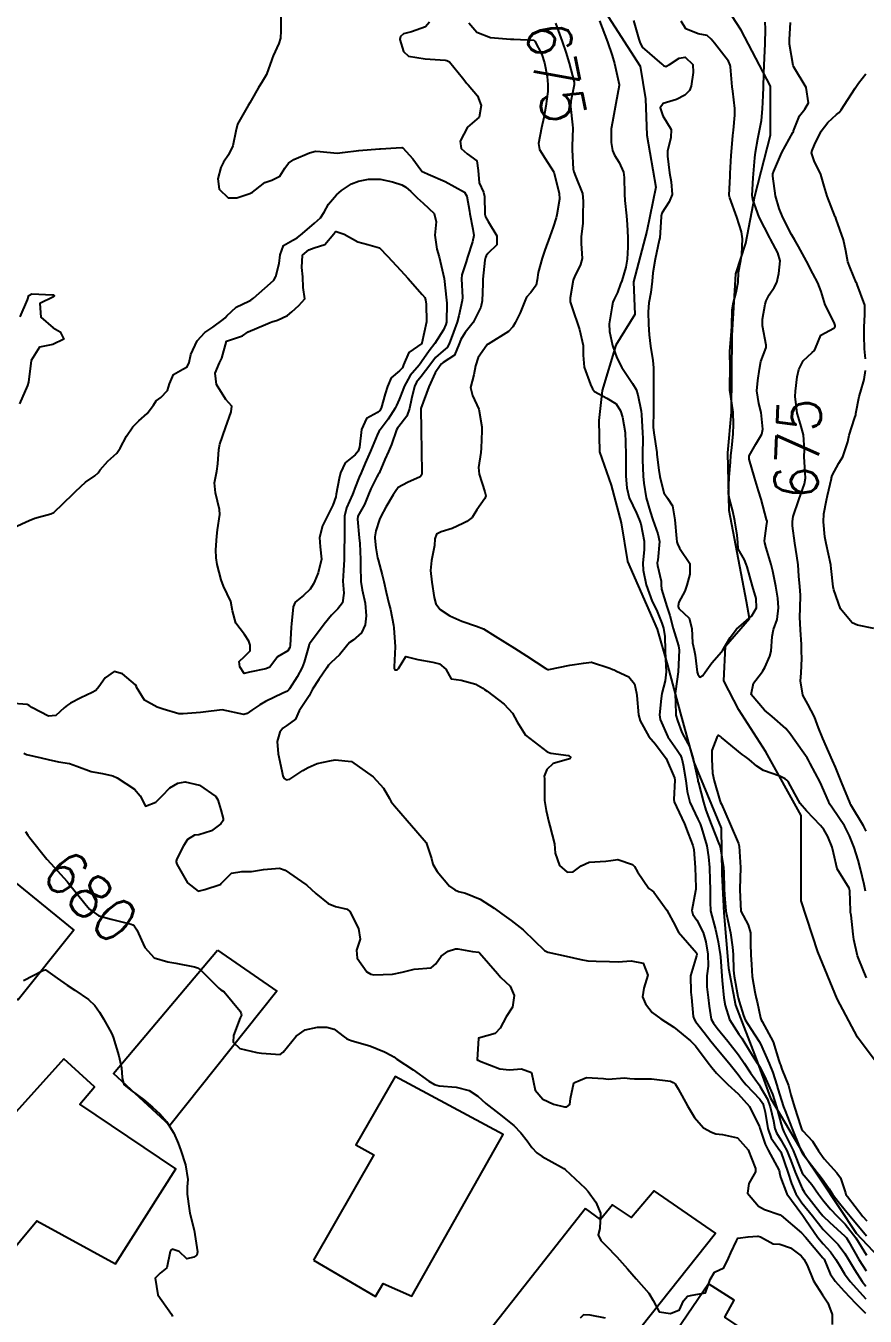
# Model space of a CAD drawing. Header units: metres. Extents: x 292545 to 299085, y 7450245 to 7463078.
# Drawn here: x 294243.4 to 294320.8, y 7462810.6 to 7462929.5 of the extents above; entities that cross this region are included whole.
import ezdxf
from ezdxf.enums import TextEntityAlignment as Align

# ---------------------------------------------------------------- set-up
doc = ezdxf.new("R2010")
doc.units = ezdxf.units.M
for name, color, linetype in [('Cotas', 45, 'Continuous'), ('Curvas de Nivel 1m', 11, 'Continuous'), ('Curvas de Nivel 5m', 15, 'Continuous'), ('Edificações', 30, 'Continuous'), ('Hidrografia', 140, 'Continuous')]:
    doc.layers.add(name, color=color, linetype=linetype)
doc.styles.add('Style-STANDARD', font='STANDARD.shx')

msp = doc.modelspace()

# ---------------------------------------------------------------- linework, layer by layer
at = {"layer": 'Curvas de Nivel 1m', "flags": 128}
for points, elevation in [([(294266.89, 7462930.42), (294266.87, 7462929.08), (294266.84, 7462928.42), (294266.71, 7462927.91), (294266.19, 7462926.78), (294266.08, 7462926.54), (294266.05, 7462926.43), (294265.55, 7462925.05), (294265.2, 7462924.44), (294264.79, 7462923.8), (294264.14, 7462922.66), (294264.03, 7462922.45), (294263.87, 7462922.19), (294262.9, 7462920.47), (294262.73, 7462919.84), (294262.47, 7462918.47), (294262.07, 7462917.66), (294261.59, 7462916.97), (294261.34, 7462916.49), (294261.09, 7462915.45), (294261.21, 7462914.49), (294262.03, 7462913.68), (294262.82, 7462913.68), (294264.04, 7462914.08), (294264.28, 7462914.21), (294264.56, 7462914.44), (294265.4, 7462915.09), (294266.05, 7462915.32), (294266.78, 7462915.69), (294267.26, 7462916.42), (294267.59, 7462916.89), (294268.07, 7462917.22), (294269.52, 7462917.83), (294270.08, 7462917.98), (294270.51, 7462917.95), (294272.08, 7462917.8), (294272.56, 7462917.87), (294274.08, 7462918.06), (294275.97, 7462918.2), (294276.08, 7462918.21), (294277.51, 7462918.3), (294278.05, 7462918.32), (294278.08, 7462918.32), (294278.12, 7462918.29), (294279.07, 7462917.28), (294279.8, 7462916.26), (294279.93, 7462916.13), (294280.06, 7462916.05), (294280.46, 7462915.86), (294282.05, 7462915.2), (294283.82, 7462914.22), (294284.03, 7462913.84), (294284.27, 7462912.47), (294284.3, 7462912.22), (294284.58, 7462910.79), (294284.68, 7462910.21), (294284.57, 7462909.63), (294284.1, 7462908.22), (294283.96, 7462907.8), (294283.57, 7462906.6), (294283.54, 7462906.22), (294283.65, 7462904.5), (294283.62, 7462904.22), (294283.31, 7462902.82), (294283.16, 7462902.23), (294282.81, 7462901.31), (294282.4, 7462900.23), (294282.22, 7462899.89), (294281.86, 7462899.59), (294281.15, 7462898.96), (294280.62, 7462898.26), (294279.83, 7462897.21), (294279.41, 7462896.69), (294279.21, 7462896.28), (294278.94, 7462895.15), (294278.75, 7462894.28), (294278.51, 7462893.56), (294277.78, 7462892.61), (294277.63, 7462892.44), (294277.55, 7462892.29), (294277.1, 7462890.96), (294276.82, 7462890.3), (294276.49, 7462889.56), (294275.94, 7462888.31), (294275.86, 7462888.18), (294275.73, 7462887.96), (294275.17, 7462886.86), (294274.97, 7462886.33), (294274.61, 7462885.42), (294274, 7462884.34), (294273.95, 7462884.07), (294274.12, 7462882.34), (294274.16, 7462881.83), (294274.22, 7462880.33), (294274.23, 7462879.73), (294274.27, 7462878.33), (294274.38, 7462877.55), (294274.66, 7462876.33), (294274.76, 7462875.14), (294274.65, 7462874.33), (294274.31, 7462873.58), (294273.55, 7462872.92), (294273.21, 7462872.68), (294272.93, 7462872.35), (294272.31, 7462871.57), (294271.52, 7462870.84), (294271.28, 7462870.6), (294271.12, 7462870.37), (294270.4, 7462869.28), (294269.82, 7462868.39), (294269.49, 7462867.78), (294268.93, 7462866.95), (294268.57, 7462866.4), (294268.25, 7462865.61), (294267.45, 7462865.04), (294267.08, 7462864.78), (294266.78, 7462864.42), (294266.56, 7462863.55), (294266.63, 7462862.42), (294266.97, 7462860.85), (294267.06, 7462860.41), (294267.17, 7462860.19), (294267.39, 7462860.04), (294267.72, 7462860.08), (294268.18, 7462860.4), (294268.92, 7462860.88), (294269.4, 7462861.16), (294270.24, 7462861.55), (294271.41, 7462861.79), (294271.91, 7462861.87), (294273.41, 7462861.73), (294275.39, 7462860.32), (294276.34, 7462859.27), (294276.92, 7462858.3), (294277.07, 7462858), (294277.37, 7462857.63), (294278.52, 7462856.28), (294279.34, 7462855.35), (294280.28, 7462854.26), (294280.77, 7462852.79), (294280.91, 7462852.25), (294281.29, 7462851.58), (294282.45, 7462850.23), (294282.93, 7462849.88), (294283.27, 7462849.74), (294283.91, 7462849.57), (294285.26, 7462849.03), (294286.56, 7462848.19), (294287.25, 7462847.69), (294288.12, 7462847.05), (294289.23, 7462846.2), (294289.29, 7462846.15), (294291.21, 7462844.28), (294291.5, 7462844.13), (294293.2, 7462843.76), (294294.56, 7462843.45), (294295.2, 7462843.34), (294295.95, 7462843.32), (294297.2, 7462843.28), (294298, 7462843.25), (294299.2, 7462843.34), (294300.29, 7462843.12), (294300.74, 7462842.02), (294300.36, 7462840.83), (294300.25, 7462840.02), (294300.5, 7462839.38), (294301.14, 7462838.59), (294301.93, 7462838), (294303.13, 7462837.23), (294304.65, 7462835.97), (294305.11, 7462835.49), (294306.28, 7462833.95), (294306.63, 7462833.5), (294307.07, 7462833), (294308.11, 7462831.93), (294309.05, 7462831.07), (294310.11, 7462829.91), (294311.02, 7462828.05), (294311.06, 7462827.9), (294311.54, 7462826.44), (294311.81, 7462825.89), (294312.84, 7462824), (294312.87, 7462823.87), (294312.88, 7462823.79), (294312.96, 7462823.4), (294313.55, 7462821.86), (294314.92, 7462819.97), (294315.03, 7462819.85), (294315.27, 7462819.49), (294316.39, 7462817.84), (294316.89, 7462817.25), (294317.58, 7462816.52), (294318.07, 7462815.81), (294318.36, 7462815.3), (294318.86, 7462814.48), (294319.38, 7462813.79), (294320.83, 7462812.19)], 678), ([(294280.59, 7462929.88), (294280.21, 7462929.44), (294278.93, 7462929), (294278.21, 7462928.8), (294277.93, 7462928.57), (294277.86, 7462928.29), (294278.19, 7462927.19), (294278.65, 7462926.75), (294280.19, 7462926.52), (294282.04, 7462926.38), (294282.18, 7462926.35), (294282.44, 7462926.24), (294283.64, 7462924.74), (294284.05, 7462924.22), (294284.15, 7462924.12), (294285.03, 7462923.1), (294285.37, 7462922.2), (294285.18, 7462921.14), (294284.1, 7462920.22), (294283.41, 7462918.91), (294283.51, 7462918.23), (294284.08, 7462917.75), (294284.97, 7462917.1), (294285.07, 7462916.2), (294285.18, 7462915.07), (294285.56, 7462914.2), (294285.66, 7462913.82), (294285.7, 7462912.19), (294285.75, 7462911.93), (294286.01, 7462911.5), (294286.81, 7462910.18), (294286.79, 7462909.37), (294285.97, 7462908.55), (294285.82, 7462908.34), (294285.76, 7462908.19), (294285.71, 7462907.94), (294285.52, 7462906.2), (294285.51, 7462905.77), (294285.46, 7462904.2), (294285.33, 7462903.62), (294284.62, 7462902.21), (294283.88, 7462901.28), (294283.47, 7462900.63), (294283.34, 7462900.23), (294282.9, 7462899.19), (294281.85, 7462898.5), (294281.7, 7462898.39), (294281.59, 7462898.24), (294281.13, 7462897.54), (294280.53, 7462896.26), (294279.8, 7462894.27), (294279.83, 7462892.27), (294279.85, 7462890.37), (294279.85, 7462890.27), (294279.89, 7462888.42), (294279.89, 7462888.27), (294279.87, 7462888.13), (294279.73, 7462887.96), (294278.57, 7462887.43), (294277.71, 7462886.97), (294277.42, 7462886.58), (294277.24, 7462886.3), (294276.56, 7462885.17), (294276.1, 7462884.31), (294275.97, 7462884.02), (294275.66, 7462883), (294275.55, 7462882.42), (294275.55, 7462882.32), (294275.64, 7462881.43), (294275.81, 7462880.49), (294275.86, 7462880.32), (294276.24, 7462878.93), (294276.37, 7462878.31), (294276.59, 7462877.32), (294276.85, 7462876.3), (294277, 7462875.72), (294277.27, 7462874.29), (294277.3, 7462874.04), (294277.42, 7462872.29), (294277.35, 7462870.45), (294277.33, 7462870.29), (294277.4, 7462870.18), (294277.51, 7462870.17), (294277.62, 7462870.18), (294277.74, 7462870.29), (294278.41, 7462871.4), (294279.53, 7462871.12), (294280.9, 7462870.88), (294281.52, 7462870.74), (294282.09, 7462870.24), (294282.6, 7462869.33), (294283.5, 7462869.22), (294284.86, 7462868.85), (294285.5, 7462868.48), (294285.67, 7462868.37), (294285.91, 7462868.2), (294287.48, 7462867), (294288.24, 7462866.17), (294288.67, 7462865.38), (294289.44, 7462864.15), (294291.43, 7462862.62), (294291.79, 7462862.49), (294293.42, 7462862.26), (294293.62, 7462862.1), (294293.54, 7462861.98), (294293.42, 7462861.95), (294291.99, 7462861.55), (294291.41, 7462860.98), (294291.17, 7462860.36), (294291.19, 7462860.13), (294291.21, 7462858.29), (294291.2, 7462858.13), (294291.36, 7462857.19), (294291.6, 7462856.13), (294291.7, 7462855.78), (294292.11, 7462854.12), (294292.17, 7462853.26), (294292.57, 7462852.12), (294293.29, 7462851.51), (294293.84, 7462851.56), (294294.57, 7462852.09), (294295.31, 7462852.44), (294296.84, 7462852.54), (294297.31, 7462852.59), (294297.96, 7462852.7), (294299.3, 7462852.23), (294299.49, 7462852.03), (294299.76, 7462851.56), (294300.83, 7462850.02), (294301.09, 7462849.83), (294301.27, 7462849.68), (294302.49, 7462848), (294303.24, 7462846.6), (294303.44, 7462846.19), (294303.57, 7462845.98), (294305.2, 7462844.08), (294305.24, 7462843.96), (294305.24, 7462843.92), (294305.2, 7462843.8), (294304.65, 7462841.97), (294304.68, 7462840.45), (294304.75, 7462839.97), (294304.91, 7462838.2), (294304.99, 7462837.97), (294305.13, 7462837.76), (294305.91, 7462836.74), (294306.54, 7462835.95), (294307.1, 7462835.26), (294308.21, 7462833.93), (294309.07, 7462832.87), (294309.47, 7462832.32), (294309.81, 7462831.91), (294311.05, 7462830.6), (294311.33, 7462830.18), (294311.43, 7462829.89), (294311.54, 7462829.39), (294311.79, 7462827.89), (294312.11, 7462826.99), (294312.91, 7462825.87), (294312.99, 7462825.73), (294313.64, 7462823.86), (294313.99, 7462822.82), (294314.37, 7462821.86), (294314.93, 7462821.04), (294315.9, 7462819.84), (294316.9, 7462818.58), (294317.64, 7462817.82), (294318.27, 7462817.19), (294318.88, 7462816.35), (294319.22, 7462815.8), (294319.78, 7462814.87), (294320.49, 7462813.78), (294320.84, 7462813.36)], 677), ([(294284.22, 7462929.83), (294284.97, 7462928.96), (294286.21, 7462928.46), (294288.05, 7462928.32), (294288.2, 7462928.32), (294288.36, 7462928.32), (294290.2, 7462928.22), (294290.32, 7462928.14), (294290.96, 7462926.91), (294291.21, 7462926.13), (294291.43, 7462924.87), (294291.51, 7462924.13), (294291.5, 7462923.48), (294291.33, 7462922.13), (294291.15, 7462921.1), (294290.93, 7462920.14), (294290.66, 7462918.71), (294290.75, 7462918.14), (294291.25, 7462917.31), (294292.03, 7462916.12), (294292.06, 7462916.06), (294292.56, 7462914.11), (294292.59, 7462913.56), (294292.34, 7462912.12), (294292.27, 7462911.85), (294292, 7462911), (294291.68, 7462910.12), (294291.23, 7462908.87), (294290.99, 7462908.13), (294290.62, 7462906.81), (294290.53, 7462906.14), (294290.43, 7462905.65), (294289.93, 7462904.96), (294289.55, 7462904.52), (294289.38, 7462904.16), (294288.96, 7462903.1), (294288.49, 7462902.16), (294288.27, 7462901.79), (294287.88, 7462901.36), (294286, 7462900.2), (294285.91, 7462900.16), (294285.87, 7462900.12), (294285.09, 7462898.97), (294284.83, 7462898.21), (294284.67, 7462897.38), (294284.38, 7462896.21), (294284.57, 7462895.46), (294285.15, 7462894.21), (294285.41, 7462892.57), (294285.41, 7462892.2), (294285.35, 7462890.61), (294285.32, 7462890.2), (294285.12, 7462888.83), (294285.17, 7462888.21), (294285.71, 7462886.57), (294285.79, 7462886.2), (294285.7, 7462885.97), (294284.97, 7462884.93), (294284.53, 7462884.21), (294284.05, 7462883.84), (294283.67, 7462883.66), (294282.69, 7462883.21), (294281.66, 7462882.88), (294281.23, 7462882.68), (294281.1, 7462882.25), (294281.04, 7462881.64), (294280.77, 7462880.25), (294280.7, 7462879.33), (294280.81, 7462878.25), (294281.02, 7462876.83), (294281.18, 7462876.25), (294281.58, 7462875.74), (294282.48, 7462875.14), (294283.57, 7462874.67), (294284.94, 7462874.21), (294285.56, 7462873.94), (294286.65, 7462873.28), (294287.55, 7462872.72), (294288.43, 7462872.16), (294289.53, 7462871.46), (294291.33, 7462870.31), (294291.51, 7462870.21), (294291.6, 7462870.21), (294293.52, 7462870.61), (294294.81, 7462870.8), (294295.52, 7462870.89), (294297.23, 7462870.34), (294297.51, 7462870.2), (294297.61, 7462870.16), (294297.85, 7462870.05), (294298.99, 7462869.52), (294299.5, 7462868.88), (294299.68, 7462868.03), (294299.7, 7462867.82), (294299.86, 7462866.03), (294300.01, 7462865.47), (294300.81, 7462864.02), (294301.44, 7462863.32), (294302.42, 7462862), (294303.18, 7462860.21), (294303.21, 7462859.99), (294303.14, 7462858.23), (294303.17, 7462857.99), (294303.37, 7462857.54), (294304.1, 7462855.98), (294304.46, 7462855.09), (294304.88, 7462853.97), (294304.97, 7462853.61), (294305.1, 7462851.96), (294305.14, 7462850.09), (294305.14, 7462849.96), (294305.11, 7462849.8), (294304.79, 7462847.97), (294304.88, 7462847.6), (294305.24, 7462847.1), (294305.84, 7462845.95), (294306.08, 7462845.09), (294306.27, 7462843.95), (294306.28, 7462842.86), (294306.16, 7462841.95), (294306.16, 7462840.96), (294306.28, 7462839.95), (294306.37, 7462839.17), (294306.58, 7462837.95), (294306.77, 7462837.59), (294307.12, 7462837.14), (294308.1, 7462835.93), (294309.09, 7462834.66), (294309.62, 7462833.91), (294310.2, 7462833.03), (294310.99, 7462831.9), (294311.06, 7462831.8), (294311.76, 7462830.6), (294312.01, 7462829.89), (294312.32, 7462828.59), (294312.45, 7462827.88), (294312.6, 7462827.47), (294313, 7462826.84), (294313.54, 7462825.86), (294313.91, 7462824.93), (294314.3, 7462823.86), (294314.95, 7462822.35), (294315.13, 7462822.04), (294315.28, 7462821.85), (294316.59, 7462820.17), (294316.86, 7462819.83), (294316.92, 7462819.76), (294317.47, 7462819.26), (294318.9, 7462817.97), (294319.04, 7462817.8), (294319.25, 7462817.43), (294320.17, 7462815.79), (294320.86, 7462814.76)], 676), ([(294296.27, 7462930.02), (294297.02, 7462928.06), (294297.43, 7462926.81), (294297.64, 7462926.06), (294298.07, 7462924.14), (294298.07, 7462924.05), (294297.79, 7462922.4), (294297.72, 7462922.05), (294297.46, 7462920.71), (294297.36, 7462920.06), (294297.35, 7462918.8), (294297.46, 7462918.06), (294297.65, 7462917.63), (294298.07, 7462916.95), (294298.47, 7462916.05), (294298.53, 7462915.57), (294298.57, 7462914.04), (294298.62, 7462913.45), (294298.75, 7462912.04), (294298.82, 7462911.22), (294298.89, 7462910.04), (294298.87, 7462909.15), (294298.81, 7462908.04), (294298.69, 7462907.31), (294298.32, 7462906.05), (294298.22, 7462905.76), (294297.93, 7462904.97), (294297.62, 7462904.36), (294297.5, 7462904.06), (294297.41, 7462903.56), (294297.16, 7462902.06), (294297.19, 7462901.36), (294297.46, 7462900.06), (294297.86, 7462898.93), (294298.34, 7462898.05), (294299.3, 7462896.56), (294299.64, 7462896.03), (294299.82, 7462895.54), (294300.1, 7462894.03), (294300.13, 7462893.7), (294300.24, 7462892.03), (294300.26, 7462891.53), (294300.23, 7462890.03), (294300.23, 7462889.54), (294300.3, 7462888.02), (294300.35, 7462887.39), (294300.58, 7462886.02), (294300.93, 7462884.78), (294301.19, 7462884.01), (294301.66, 7462882.71), (294301.8, 7462882.01), (294301.64, 7462880.29), (294301.6, 7462880.05), (294301.59, 7462880.01), (294301.63, 7462879.8), (294301.97, 7462878.35), (294301.96, 7462878), (294302, 7462877.61), (294302.49, 7462876), (294302.75, 7462875.17), (294303.07, 7462873.99), (294303.54, 7462872.37), (294303.61, 7462871.99), (294303.51, 7462869.99), (294303.27, 7462868.21), (294303.26, 7462867.99), (294303.3, 7462866.16), (294303.32, 7462865.99), (294303.46, 7462865.5), (294303.86, 7462864.4), (294304.08, 7462863.98), (294304.56, 7462863.1), (294304.91, 7462861.97), (294305.34, 7462860.02), (294305.35, 7462859.96), (294305.35, 7462859.92), (294305.39, 7462859.76), (294305.86, 7462857.96), (294306.08, 7462857.24), (294306.58, 7462855.95), (294307.32, 7462854.08), (294307.38, 7462853.94), (294307.4, 7462853.86), (294307.69, 7462851.94), (294307.72, 7462851.51), (294307.77, 7462849.94), (294307.79, 7462849.42), (294307.93, 7462847.93), (294308.1, 7462847.07), (294308.35, 7462845.93), (294308.54, 7462844.6), (294308.59, 7462843.93), (294308.64, 7462842.47), (294308.7, 7462841.92), (294309.04, 7462840.04), (294309.07, 7462839.92), (294309.15, 7462839.59), (294309.54, 7462838.31), (294309.71, 7462837.91), (294310.26, 7462837.04), (294311, 7462835.89), (294311.11, 7462835.68), (294311.92, 7462833.88), (294312.25, 7462833.05), (294312.61, 7462831.88), (294312.71, 7462831.53), (294313.05, 7462830.48), (294313.25, 7462829.87), (294313.39, 7462829.51), (294314.03, 7462827.86), (294314.73, 7462826.11), (294314.85, 7462825.85), (294314.99, 7462825.59), (294316.34, 7462823.83), (294316.61, 7462823.48), (294316.95, 7462823.02), (294317.46, 7462822.33), (294317.77, 7462821.82), (294318.27, 7462821.14), (294318.93, 7462820.36), (294319.4, 7462819.8), (294320.9, 7462817.99)], 674), ([(294299.4, 7462930.04), (294299.91, 7462928.33), (294300, 7462928.03), (294300.2, 7462927.58), (294302.03, 7462926), (294302.11, 7462925.94), (294302.17, 7462925.89), (294302.38, 7462925.79), (294302.73, 7462925.99), (294303.61, 7462926.56), (294304.18, 7462926.65), (294304.87, 7462925.97), (294304.9, 7462925.24), (294304.71, 7462923.97), (294304.56, 7462923.57), (294304.14, 7462923.15), (294303.37, 7462922.76), (294302.14, 7462922.38), (294301.85, 7462922), (294302.12, 7462921.24), (294302.89, 7462919.99), (294302.84, 7462919.24), (294302.55, 7462918), (294302.53, 7462917.54), (294302.71, 7462915.99), (294302.88, 7462915.16), (294302.96, 7462913.99), (294302.69, 7462913.32), (294302.02, 7462912.28), (294301.95, 7462912), (294301.95, 7462911.93), (294301.82, 7462910), (294301.78, 7462909.8), (294301.4, 7462908.02), (294301.19, 7462906.78), (294301.12, 7462906.02), (294300.99, 7462904.96), (294300.81, 7462904.02), (294300.75, 7462903.17), (294300.79, 7462902.02), (294300.85, 7462901.06), (294300.96, 7462900.02), (294301.19, 7462898.68), (294301.24, 7462898.02), (294301.24, 7462896.6), (294301.25, 7462896.02), (294301.24, 7462894.58), (294301.24, 7462894.02), (294301.23, 7462892.56), (294301.27, 7462892.01), (294301.55, 7462890.22), (294301.57, 7462890.01), (294301.73, 7462888.57), (294301.82, 7462888.01), (294302.2, 7462886.5), (294302.55, 7462886), (294303, 7462885.3), (294303.21, 7462883.99), (294303.36, 7462882.28), (294303.41, 7462881.98), (294303.45, 7462881.79), (294303.65, 7462881.38), (294304.59, 7462879.97), (294304.6, 7462879), (294304.32, 7462877.97), (294304.15, 7462877.43), (294303.59, 7462876.42), (294303.51, 7462876.06), (294303.52, 7462875.98), (294303.54, 7462875.93), (294303.58, 7462875.82), (294304.54, 7462874.94), (294304.78, 7462873.97), (294304.84, 7462872.67), (294305, 7462871.97), (294305.09, 7462871.53), (294305.29, 7462869.96), (294305.33, 7462869.78), (294305.51, 7462869.49), (294305.81, 7462869.66), (294306.02, 7462869.95), (294306.64, 7462870.83), (294307.53, 7462871.82), (294307.62, 7462871.94), (294308.33, 7462873.15), (294308.9, 7462873.92), (294309.57, 7462874.5), (294310.32, 7462875.16), (294310.76, 7462875.9), (294310.73, 7462876.76), (294310.39, 7462877.9), (294309.88, 7462879.66), (294309.81, 7462879.91), (294309.64, 7462880.32), (294309.07, 7462881.34), (294309.02, 7462881.92), (294308.98, 7462882.6), (294308.75, 7462883.92), (294308.58, 7462884.81), (294308.26, 7462885.93), (294308.18, 7462886.4), (294308.22, 7462887.93), (294308.35, 7462889.33), (294308.39, 7462889.93), (294308.46, 7462890.63), (294308.61, 7462891.93), (294308.64, 7462892.79), (294308.59, 7462893.93), (294308.38, 7462895.37), (294308.3, 7462895.93), (294308.3, 7462896.4), (294308.31, 7462897.93), (294308.28, 7462899.51), (294308.31, 7462899.93), (294308.45, 7462901.36), (294308.47, 7462901.92), (294308.51, 7462903.32), (294308.6, 7462903.92), (294308.88, 7462904.97), (294309.06, 7462905.92), (294309.08, 7462906.79), (294309.29, 7462907.92), (294309.41, 7462908.48), (294309.46, 7462909.92), (294309.36, 7462910.55), (294308.92, 7462911.92), (294308.28, 7462913.68), (294308.23, 7462913.93), (294308.31, 7462915.68), (294308.32, 7462915.93), (294308.41, 7462917.6), (294308.43, 7462917.93), (294308.58, 7462919.44), (294308.62, 7462919.92), (294308.74, 7462921.3), (294308.75, 7462921.92), (294308.56, 7462923.51), (294308.51, 7462923.93), (294308.34, 7462925.76), (294308.31, 7462925.93), (294308.18, 7462926.29), (294306.86, 7462927.95), (294306.58, 7462928.33), (294306.21, 7462928.66), (294305.36, 7462928.82), (294304.22, 7462929.26), (294303.79, 7462929.98)], 673), ([(294320.81, 7462849.78), (294320.67, 7462850.39), (294320.35, 7462851.78), (294320.13, 7462852.61), (294319.76, 7462853.79), (294319.64, 7462854.11), (294319.33, 7462854.87), (294318.86, 7462855.8), (294317.77, 7462857.42), (294317.49, 7462857.82), (294317.38, 7462858.07), (294316.62, 7462859.83), (294315.71, 7462861.54), (294315.54, 7462861.84), (294315.42, 7462862.05), (294314.14, 7462863.86), (294313.86, 7462864.27), (294313.45, 7462864.77), (294312.18, 7462865.88), (294311.47, 7462866.44), (294310.26, 7462867.9), (294310.46, 7462868.94), (294311.21, 7462869.89), (294311.33, 7462870.07), (294311.52, 7462870.4), (294311.99, 7462871.42), (294312.1, 7462871.88), (294312.19, 7462873.24), (294312.33, 7462873.88), (294312.65, 7462874.8), (294312.79, 7462875.88), (294312.7, 7462876.77), (294312.52, 7462877.88), (294312.25, 7462879.26), (294312.1, 7462879.89), (294311.65, 7462881.42), (294311.51, 7462881.89), (294311.49, 7462882.06), (294311.68, 7462883.46), (294311.73, 7462883.85), (294311.72, 7462883.89), (294311.68, 7462884.04), (294311.17, 7462885.9), (294310.93, 7462886.67), (294310.55, 7462887.9), (294310.06, 7462889.59), (294310.08, 7462889.91), (294310.7, 7462890.97), (294311.23, 7462891.9), (294311.33, 7462892.35), (294311.17, 7462893.9), (294310.97, 7462894.74), (294310.78, 7462895.9), (294310.87, 7462896.86), (294311.02, 7462897.9), (294311.16, 7462898.59), (294311.64, 7462899.89), (294311.65, 7462900.12), (294311.29, 7462901.9), (294311.3, 7462902.49), (294311.54, 7462903.89), (294311.63, 7462904.18), (294311.93, 7462904.75), (294312.39, 7462905.43), (294312.62, 7462905.88), (294312.8, 7462906.72), (294312.92, 7462907.88), (294312.71, 7462908.61), (294312.04, 7462909.89), (294311.98, 7462909.99), (294310.99, 7462911.9), (294310.41, 7462913.53), (294310.36, 7462913.91), (294310.45, 7462915.52), (294310.47, 7462915.91), (294310.59, 7462917.39), (294310.67, 7462917.9), (294310.87, 7462919.13), (294311.03, 7462919.9), (294311.2, 7462920.82), (294311.29, 7462921.9), (294311.37, 7462923.11), (294311.4, 7462923.89), (294311.42, 7462925.14), (294311.45, 7462925.89), (294311.49, 7462926.59), (294311.54, 7462927.89), (294311.58, 7462929.26), (294311.56, 7462929.89)], 674), ([(294320.79, 7462898.84), (294320.7, 7462899.78), (294320.67, 7462900.99), (294320.69, 7462901.78), (294320.75, 7462902.94), (294320.73, 7462903.78), (294320.04, 7462905.69), (294319.99, 7462905.79), (294319.94, 7462905.89), (294319.4, 7462907.24), (294319.18, 7462907.8), (294318.97, 7462908.8), (294318.76, 7462909.81), (294318.1, 7462911.73), (294318.06, 7462911.82), (294318.05, 7462911.86), (294318.01, 7462911.94), (294317.25, 7462913.83), (294316.99, 7462914.77), (294316.67, 7462915.83), (294316.07, 7462917.1), (294315.83, 7462917.84), (294315.87, 7462918.06), (294316.09, 7462918.59), (294316.71, 7462919.83), (294317.32, 7462920.62), (294318.13, 7462921.36), (294318.37, 7462921.57), (294318.54, 7462921.81), (294319.17, 7462922.77), (294319.84, 7462923.79), (294319.96, 7462923.99), (294320.16, 7462924.25), (294320.83, 7462925.11)], 676), ([(294242.26, 7462883.3), (294243.68, 7462883.95), (294244.19, 7462884.17), (294245.68, 7462884.54), (294245.94, 7462884.67), (294247.7, 7462886.36), (294247.99, 7462886.65), (294248.88, 7462887.47), (294249.72, 7462888.05), (294250.03, 7462888.32), (294250.24, 7462888.61), (294250.93, 7462889.42), (294251.75, 7462890.16), (294252.06, 7462890.6), (294252.64, 7462891.72), (294253.24, 7462892.58), (294253.79, 7462893.12), (294254.57, 7462893.79), (294255.14, 7462894.56), (294255.4, 7462894.96), (294255.81, 7462895.29), (294256.43, 7462895.93), (294256.63, 7462896.54), (294256.98, 7462897.39), (294257.84, 7462897.89), (294258.26, 7462898.11), (294258.43, 7462898.52), (294258.6, 7462899.26), (294259.17, 7462900.51), (294259.88, 7462901.28), (294260.61, 7462901.77), (294261.57, 7462902.48), (294261.74, 7462902.64), (294261.9, 7462902.82), (294262.77, 7462903.61), (294263.92, 7462904.17), (294264.13, 7462904.25), (294264.38, 7462904.45), (294265.94, 7462905.81), (294266.25, 7462906.11), (294266.43, 7462906.43), (294266.74, 7462907.64), (294266.81, 7462908.42), (294267.12, 7462909.28), (294267.98, 7462909.8), (294268.39, 7462910), (294268.89, 7462910.4), (294270, 7462911.35), (294270.54, 7462911.84), (294270.89, 7462912.37), (294271.27, 7462913.12), (294272.03, 7462913.98), (294272.24, 7462914.15), (294272.49, 7462914.36), (294273.4, 7462914.99), (294274.05, 7462915.24), (294274.97, 7462915.41), (294276.05, 7462915.4), (294277.18, 7462915.16), (294278.04, 7462914.88), (294278.42, 7462914.67), (294278.88, 7462914.28), (294279.45, 7462913.69), (294280.02, 7462913.19), (294281.03, 7462912.25), (294281.22, 7462911.47), (294281.1, 7462910.25), (294281.27, 7462908.96), (294281.48, 7462908.25), (294281.58, 7462907.86), (294281.94, 7462906.24), (294282.17, 7462904.24), (294282.18, 7462903.98), (294282.16, 7462902.24), (294282.11, 7462902.02), (294281.89, 7462901.53), (294281.09, 7462900.25), (294280.56, 7462899.57), (294279.85, 7462898.56), (294279.73, 7462898.39), (294279.63, 7462898.27), (294278.81, 7462897.3), (294278.25, 7462896.29), (294278.14, 7462895.97), (294277.81, 7462895.1), (294277.56, 7462894.54), (294277.44, 7462894.29), (294276.79, 7462893.29), (294276.03, 7462892.31), (294275.93, 7462892.15), (294275.77, 7462891.8), (294275.14, 7462890.32), (294274.66, 7462889.24), (294274.28, 7462888.33), (294274.12, 7462887.94), (294273.71, 7462886.92), (294273.55, 7462886.5), (294273.48, 7462886.34), (294272.93, 7462885.11), (294272.77, 7462884.35), (294272.76, 7462883.26), (294272.75, 7462882.35), (294272.73, 7462881.26), (294272.74, 7462880.35), (294272.65, 7462879.32), (294272.6, 7462878.35), (294272.71, 7462877.23), (294272.58, 7462876.35), (294272.14, 7462875.79), (294271.57, 7462875.22), (294270.87, 7462874.37), (294269.54, 7462872.56), (294269.48, 7462872.45), (294269.46, 7462872.39), (294269.03, 7462870.89), (294268.85, 7462870.4), (294268.39, 7462869.52), (294267.69, 7462868.41), (294267.6, 7462868.3), (294267.49, 7462868.21), (294267.08, 7462868.01), (294265.48, 7462867.24), (294264.96, 7462866.96), (294264.2, 7462866.45), (294263.79, 7462866.14), (294263.47, 7462866.06), (294261.47, 7462866.48), (294259.71, 7462866.26), (294259.47, 7462866.24), (294257.89, 7462866.11), (294257.47, 7462866.12), (294256.04, 7462866.54), (294255.47, 7462866.72), (294254.3, 7462867.39), (294253.59, 7462868.58), (294253.57, 7462868.65), (294253.49, 7462868.79), (294252.3, 7462869.79), (294251.51, 7462870.02), (294250.68, 7462869.43), (294250.11, 7462868.61), (294249.83, 7462868.27), (294249.49, 7462868.07), (294248.43, 7462867.58), (294247.48, 7462867.09), (294247.21, 7462866.92), (294246.91, 7462866.66), (294246.15, 7462865.97), (294245.46, 7462865.89), (294243.93, 7462866.69), (294243.67, 7462866.89), (294243.48, 7462866.99), (294241.86, 7462867.1)], 679), ([(294242.86, 7462902.71), (294243.51, 7462904.29), (294243.66, 7462904.69), (294243.92, 7462904.85), (294245.83, 7462904.76), (294245.92, 7462904.74), (294245.96, 7462904.71), (294245.98, 7462904.67), (294245.99, 7462904.61), (294245.92, 7462904.55), (294244.65, 7462903.94), (294244.75, 7462902.68), (294245.88, 7462901.7), (294246.55, 7462901.33), (294246.88, 7462900.65), (294245.87, 7462900.17), (294244.63, 7462899.92), (294243.85, 7462898.69), (294243.61, 7462896.69), (294243.52, 7462896.39), (294242.78, 7462894.71)], 679), ([(294321.56, 7462873.97), (294320.06, 7462874.29), (294319.57, 7462874.52), (294318.5, 7462875.81), (294317.87, 7462877.54), (294317.83, 7462877.82), (294317.63, 7462879.5), (294317.6, 7462879.82), (294317.59, 7462879.86), (294317.18, 7462881.82), (294317.06, 7462882.43), (294316.92, 7462883.83), (294316.96, 7462884.56), (294317.19, 7462885.83), (294317.29, 7462886.24), (294317.65, 7462887.82), (294317.66, 7462887.88), (294317.73, 7462888.08), (294318.33, 7462889.22), (294318.72, 7462889.81), (294319.16, 7462891.19), (294319.29, 7462891.8), (294319.79, 7462893.35), (294319.9, 7462893.68), (294319.92, 7462893.79), (294320.23, 7462895.38), (294320.33, 7462895.78), (294320.67, 7462896.95), (294320.81, 7462897.78)], 676), ([(294320.89, 7462841.78), (294320.63, 7462842.35), (294320.07, 7462843.79), (294319.72, 7462845.3), (294319.67, 7462845.8), (294319.49, 7462847.56), (294319.43, 7462847.8), (294319.41, 7462847.95), (294319.34, 7462849.8), (294319.28, 7462850.03), (294318.2, 7462851.81), (294317.84, 7462853.29), (294317.73, 7462853.82), (294317.33, 7462854.81), (294316.95, 7462855.44), (294316.65, 7462855.83), (294315.36, 7462857.16), (294314.76, 7462857.85), (294314.27, 7462858.74), (294313.67, 7462859.87), (294313.53, 7462860), (294313.4, 7462860.11), (294312.9, 7462860.37), (294311.4, 7462860.89), (294310.79, 7462861.28), (294310.07, 7462861.91), (294309.7, 7462862.19), (294309.43, 7462862.38), (294307.52, 7462863.94), (294307.48, 7462863.97), (294307.44, 7462864.01), (294307.23, 7462864.16), (294307.09, 7462863.94), (294306.64, 7462862.74), (294306.62, 7462861.95), (294306.7, 7462860.65), (294306.84, 7462859.95), (294307.37, 7462858.13), (294307.44, 7462857.94), (294307.51, 7462857.8), (294308.31, 7462855.93), (294309.09, 7462854.16), (294309.14, 7462853.92), (294309.28, 7462851.94), (294309.28, 7462851.92), (294309.21, 7462849.98), (294309.21, 7462849.92), (294309.26, 7462848.53), (294309.29, 7462847.95), (294309.3, 7462847.92), (294309.99, 7462846.66), (294310.18, 7462845.91), (294310.2, 7462844.92), (294310.24, 7462843.9), (294310.29, 7462843), (294310.35, 7462841.9), (294310.58, 7462840.48), (294310.73, 7462839.9), (294310.82, 7462839.57), (294311.13, 7462838.08), (294311.19, 7462837.89), (294311.26, 7462837.76), (294312.28, 7462835.88), (294312.81, 7462834.15), (294312.91, 7462833.87), (294312.95, 7462833.74), (294313.08, 7462833.35), (294313.71, 7462831.86), (294313.92, 7462831), (294314.25, 7462829.86), (294314.84, 7462828.03), (294314.9, 7462827.85), (294315.01, 7462827.66), (294315.9, 7462826.73), (294316.48, 7462825.83), (294316.98, 7462825.1), (294318.17, 7462823.81), (294318.48, 7462823.33), (294318.94, 7462821.96), (294319, 7462821.8), (294319.13, 7462821.6), (294320.55, 7462819.78), (294320.92, 7462819.37)], 673), ([(294243.2, 7462862.48), (294243.42, 7462862.37), (294244.78, 7462862.05), (294245.42, 7462861.89), (294246.37, 7462861.7), (294247.41, 7462861.54), (294248.06, 7462861.3), (294249.4, 7462860.81), (294249.55, 7462860.78), (294250.44, 7462860.61), (294251.4, 7462860.4), (294251.79, 7462860.2), (294253.38, 7462859.18), (294253.9, 7462858.57), (294254.41, 7462857.61), (294255.37, 7462857.96), (294255.93, 7462858.54), (294256.64, 7462859.28), (294257.39, 7462859.72), (294258.06, 7462859.85), (294259.39, 7462859.53), (294260.88, 7462858.49), (294261.08, 7462858.19), (294261.36, 7462857.25), (294261.57, 7462856.48), (294261.56, 7462856.27), (294261.35, 7462855.98), (294260.5, 7462855.33), (294259.33, 7462854.97), (294258.93, 7462854.92), (294258.28, 7462854.52), (294257.91, 7462853.93), (294257.3, 7462852.74), (294257.24, 7462852.53), (294257.23, 7462852.46), (294257.3, 7462852.25), (294258.29, 7462850.52), (294259.27, 7462849.77), (294259.87, 7462849.91), (294261.28, 7462850.37), (294261.35, 7462850.41), (294261.39, 7462850.48), (294262.33, 7462851.43), (294263.29, 7462851.59), (294264.17, 7462851.57), (294265.3, 7462851.75), (294266.76, 7462851.88), (294267.3, 7462851.71), (294269.19, 7462850.39), (294269.28, 7462850.31), (294270.1, 7462849.55), (294271.26, 7462848.63), (294271.92, 7462848.36), (294273.01, 7462848.1), (294273.25, 7462847.89), (294274.04, 7462846.33), (294274.21, 7462845.34), (294273.85, 7462844.33), (294273.93, 7462843.6), (294274.82, 7462842.32), (294275.18, 7462842.1), (294275.46, 7462842.04), (294277.18, 7462842.1), (294278.08, 7462842.29), (294279.19, 7462842.58), (294280.75, 7462842.7), (294281.19, 7462843.07), (294281.68, 7462843.76), (294282.32, 7462844.24), (294282.99, 7462844.45), (294283.21, 7462844.44), (294284.55, 7462844.21), (294285.13, 7462844.13), (294285.2, 7462844.08), (294286.85, 7462842.18), (294287.18, 7462841.8), (294288.02, 7462841.02), (294288.39, 7462840.16), (294288.24, 7462839.07), (294287.65, 7462838.17), (294287.12, 7462837.12), (294286.66, 7462836.65), (294285.11, 7462836.2), (294285, 7462834.2), (294285.06, 7462834.18), (294285.08, 7462834.17), (294285.16, 7462834.12), (294287.07, 7462833.37), (294287.97, 7462833.28), (294289.08, 7462833.38), (294289.99, 7462833.06), (294290.17, 7462832.14), (294290.33, 7462831.42), (294291.05, 7462830.58), (294292.03, 7462830.12), (294293.04, 7462829.87), (294293.27, 7462829.88), (294293.53, 7462830.1), (294293.6, 7462830.66), (294293.91, 7462832.1), (294295.07, 7462832.6), (294296.64, 7462832.49), (294297.07, 7462832.44), (294298.57, 7462832.55), (294299.07, 7462832.49), (294299.49, 7462832.46), (294301.07, 7462832.47), (294302.82, 7462832.24), (294303.06, 7462832.13), (294303.24, 7462831.99), (294303.51, 7462831.53), (294304.37, 7462829.98), (294305.03, 7462828.89), (294305.85, 7462827.96), (294306.6, 7462827.53), (294307.01, 7462827.4), (294307.62, 7462827.32), (294309, 7462827.01), (294309.99, 7462825.91), (294310.67, 7462824.2), (294310.64, 7462823.9), (294310.05, 7462822.81), (294309.93, 7462821.91), (294310.93, 7462820.73), (294311.47, 7462820.43), (294312.92, 7462819.93), (294313.03, 7462819.87), (294314.9, 7462818.25), (294315.27, 7462817.85), (294316.87, 7462815.97), (294316.94, 7462815.89), (294316.98, 7462815.83), (294317.53, 7462814.49), (294317.99, 7462813.81), (294318.84, 7462812.89), (294319.89, 7462811.79), (294320.81, 7462810.85)], 679), ([(294243.17, 7462841.54), (294244.95, 7462842.44), (294245.18, 7462842.5), (294246.25, 7462841.74), (294247.17, 7462841.09), (294247.89, 7462840.64), (294249.15, 7462839.77), (294249.74, 7462839.21), (294250.17, 7462838.61), (294250.52, 7462838), (294251.12, 7462836.95), (294251.29, 7462836.6), (294251.41, 7462836.3), (294251.95, 7462834.59), (294252.18, 7462833.49), (294252.25, 7462832.59), (294252.41, 7462831.94), (294253.05, 7462831.43), (294254.23, 7462830.57), (294255.04, 7462829.85), (294255.72, 7462829.24), (294256.35, 7462828.54), (294257.01, 7462827.45), (294257.42, 7462826.53), (294257.67, 7462825.84), (294258.09, 7462824.52), (294258.3, 7462823.17), (294258.24, 7462822.52), (294258.24, 7462821.82), (294258.44, 7462820.52), (294258.49, 7462820.09), (294258.9, 7462818.51), (294259.19, 7462816.51), (294259.15, 7462816.22), (294258.87, 7462816.03), (294258.22, 7462815.88), (294257.5, 7462816.53), (294256.88, 7462816.77), (294256.73, 7462816.68), (294256.67, 7462816.54), (294256.37, 7462815.03), (294255.77, 7462814.55), (294255.31, 7462814.09), (294255.54, 7462812.55), (294256.81, 7462810.75), (294256.91, 7462810.54)], 681)]:
    msp.add_lwpolyline(points, dxfattribs=dict(at, elevation=elevation))
at = {"layer": 'Curvas de Nivel 5m', "flags": 128}
for points, elevation in [([(294320.86, 7462855.3), (294320.61, 7462855.78), (294319.44, 7462857.73), (294319.41, 7462857.8), (294319.4, 7462857.82), (294319.37, 7462857.88), (294318.6, 7462859.81), (294318.02, 7462861.2), (294317.76, 7462861.82), (294317.42, 7462862.58), (294316.85, 7462863.83), (294316.47, 7462864.82), (294316.1, 7462865.83), (294315.48, 7462867.02), (294315.01, 7462867.85), (294314.81, 7462869.16), (294314.87, 7462869.85), (294314.92, 7462871.25), (294314.91, 7462871.85), (294314.89, 7462872.51), (294314.8, 7462873.85), (294314.75, 7462875.03), (294314.77, 7462875.85), (294314.79, 7462877.05), (294314.73, 7462877.85), (294314.65, 7462878.82), (294314.58, 7462879.86), (294314.47, 7462880.68), (294314.29, 7462881.86), (294314.08, 7462883.46), (294314.07, 7462883.86), (294314.14, 7462884.32), (294314.64, 7462885.86), (294315.18, 7462887.31), (294315.28, 7462887.85), (294315.22, 7462888.35), (294315.14, 7462889.85), (294315.17, 7462890.44), (294315.07, 7462891.85), (294314.8, 7462892.83), (294314.51, 7462893.85), (294314.31, 7462895.36), (294314.33, 7462895.85), (294314.51, 7462897.18), (294314.64, 7462897.85), (294315.04, 7462898.67), (294315.87, 7462899.43), (294316.09, 7462899.61), (294316.18, 7462899.84), (294316.69, 7462901.03), (294317.89, 7462901.67), (294318, 7462901.82), (294318.01, 7462901.93), (294317.9, 7462902.2), (294317.08, 7462903.83), (294316.72, 7462905.04), (294316.4, 7462905.84), (294315.95, 7462906.7), (294315.36, 7462907.85), (294314.63, 7462909.2), (294314.26, 7462909.86), (294313.99, 7462910.32), (294313.19, 7462911.87), (294312.85, 7462912.71), (294312.5, 7462913.88), (294312.25, 7462915.7), (294312.26, 7462915.89), (294312.34, 7462916.16), (294313.09, 7462917.87), (294314.1, 7462919.72), (294314.15, 7462919.81), (294314.17, 7462919.86), (294314.72, 7462921.26), (294315.19, 7462921.85), (294315.54, 7462922.45), (294315.33, 7462923.85), (294314.17, 7462925.8), (294314.15, 7462925.86), (294314.14, 7462925.9), (294313.8, 7462927.86), (294313.79, 7462928.28), (294313.88, 7462929.86)], 675), ([(294292.22, 7462929.78), (294292.84, 7462928.11), (294293.17, 7462927.13), (294293.48, 7462926.11), (294293.92, 7462924.34), (294293.93, 7462924.1), (294293.64, 7462922.6), (294293.6, 7462922.11), (294293.79, 7462920.42), (294293.81, 7462920.1), (294293.75, 7462918.44), (294293.75, 7462918.1), (294293.84, 7462916.32), (294293.9, 7462916.1), (294294.06, 7462915.68), (294294.69, 7462914.09), (294294.75, 7462913.37), (294294.74, 7462912.09), (294294.74, 7462911.36), (294294.58, 7462910.09), (294294.59, 7462909.49), (294294.68, 7462908.09), (294294.52, 7462907.53), (294293.95, 7462906.4), (294293.86, 7462906.19), (294293.83, 7462906.1), (294293.55, 7462904.48), (294293.57, 7462904.1), (294293.9, 7462903.09), (294294.25, 7462902.1), (294294.44, 7462901.55), (294294.77, 7462900.09), (294294.77, 7462899.18), (294294.85, 7462898.09), (294295.44, 7462896.47), (294295.63, 7462896.08), (294295.82, 7462895.84), (294296.96, 7462895.21), (294297.81, 7462894.69), (294298.21, 7462894.05), (294298.38, 7462893.46), (294298.63, 7462892.04), (294298.67, 7462891.13), (294298.69, 7462890.04), (294298.7, 7462889.08), (294298.7, 7462888.04), (294298.79, 7462886.96), (294299.02, 7462886.04), (294299.69, 7462884.62), (294299.94, 7462884.03), (294300.07, 7462883.64), (294300.4, 7462882.02), (294300.39, 7462881.28), (294300.27, 7462880.02), (294300.3, 7462879.35), (294300.57, 7462878.02), (294301.14, 7462876.46), (294301.36, 7462876.01), (294301.58, 7462875.56), (294302.02, 7462874.46), (294302.16, 7462874), (294302.3, 7462873.25), (294302.34, 7462872), (294302.36, 7462871.17), (294302.43, 7462870), (294302.34, 7462869.16), (294302.03, 7462868), (294301.95, 7462867.54), (294301.81, 7462866.01), (294301.87, 7462865.59), (294302.58, 7462864), (294303.43, 7462862.75), (294303.74, 7462862.3), (294303.86, 7462861.98), (294303.98, 7462861.42), (294304.24, 7462859.98), (294304.34, 7462858.94), (294304.59, 7462857.97), (294305.35, 7462856.4), (294305.56, 7462855.96), (294305.69, 7462855.61), (294306.16, 7462853.95), (294306.33, 7462852.93), (294306.41, 7462851.95), (294306.45, 7462850.79), (294306.46, 7462849.95), (294306.46, 7462848.75), (294306.51, 7462847.95), (294306.96, 7462846.22), (294307.04, 7462845.94), (294307.22, 7462845.09), (294307.4, 7462843.94), (294307.42, 7462843.72), (294307.54, 7462841.94), (294307.57, 7462841.54), (294307.75, 7462839.93), (294307.85, 7462839.22), (294308.27, 7462837.93), (294309.12, 7462836.57), (294309.4, 7462836.2), (294309.58, 7462835.91), (294310.35, 7462834.64), (294310.83, 7462833.89), (294310.93, 7462833.74), (294311.08, 7462833.51), (294311.62, 7462832.44), (294311.86, 7462831.89), (294312.22, 7462831.05), (294312.59, 7462829.88), (294313.02, 7462828.28), (294313.15, 7462827.87), (294313.28, 7462827.59), (294314.13, 7462825.86), (294314.9, 7462823.91), (294314.92, 7462823.85), (294314.96, 7462823.78), (294315.84, 7462822.73), (294316.47, 7462821.83), (294316.94, 7462821.21), (294317.57, 7462820.46), (294318.18, 7462819.81), (294318.91, 7462819.06), (294319.92, 7462817.79), (294320.88, 7462816.21)], 675), ([(294243.34, 7462855.28), (294243.57, 7462854.93), (294243.73, 7462854.69), (294245.3, 7462852.72), (294245.34, 7462852.67), (294245.99, 7462851.97), (294247.17, 7462850.65), (294247.28, 7462850.52), (294248.81, 7462848.63), (294249.25, 7462848.11), (294250.11, 7462847.49), (294251.24, 7462847.18), (294253.09, 7462846.72), (294253.23, 7462846.67), (294253.36, 7462846.58), (294253.6, 7462846.21), (294254.33, 7462844.57), (294255.2, 7462843.62), (294256.48, 7462843.26), (294257.19, 7462843.14), (294258.92, 7462842.78), (294259.19, 7462842.71), (294259.49, 7462842.51), (294261.17, 7462840.83), (294261.36, 7462840.68), (294261.67, 7462840.48), (294263.14, 7462838.7), (294263.23, 7462838.46), (294263.25, 7462838.34), (294263.13, 7462838.08), (294262.52, 7462836.47), (294262.48, 7462835.85), (294263.1, 7462835.27), (294264.66, 7462834.88), (294265.1, 7462834.84), (294266.81, 7462834.71), (294267.1, 7462834.91), (294268.31, 7462836.4), (294269.12, 7462836.97), (294270.26, 7462837.24), (294271.12, 7462837.23), (294271.8, 7462837.04), (294272.74, 7462836.35), (294272.94, 7462836.18), (294273.11, 7462836.09), (294273.46, 7462835.98), (294275.1, 7462835.52), (294276.45, 7462834.95), (294277.1, 7462834.62), (294277.29, 7462834.5), (294277.58, 7462834.29), (294279.08, 7462833.3), (294280.52, 7462832.26), (294281.06, 7462831.93), (294281.48, 7462831.83), (294283.06, 7462831.69), (294284.24, 7462831.4), (294285.05, 7462830.86), (294285.8, 7462830.19), (294287.03, 7462829.25), (294288.38, 7462828.17), (294289.01, 7462827.47), (294289.59, 7462826.74), (294290.04, 7462826.14), (294290.48, 7462825.63), (294290.98, 7462825.29), (294292.77, 7462824.32), (294292.97, 7462824.2), (294293.1, 7462824.11), (294294.95, 7462822.38), (294295.21, 7462822.09), (294295.94, 7462821.08), (294296.36, 7462820.07), (294296.3, 7462818.67), (294296.14, 7462818.07), (294296.38, 7462817.56), (294296.88, 7462817.06), (294297.87, 7462816.05), (294298.86, 7462814.96), (294299.66, 7462814.03), (294300.83, 7462812.71), (294301.21, 7462812.01), (294301.77, 7462810.97), (294302.81, 7462810.84), (294303.65, 7462811.15), (294304.01, 7462811.98), (294304.37, 7462812.44), (294304.83, 7462812.53), (294306.05, 7462812.74), (294306.47, 7462813.95), (294306.86, 7462814.65), (294307.75, 7462815.05), (294308.16, 7462815.93), (294308.39, 7462816.41), (294308.89, 7462817.52), (294309.03, 7462817.78), (294309.99, 7462817.91), (294310.85, 7462817.95), (294310.89, 7462817.95), (294311.11, 7462817.9), (294312.27, 7462817.26), (294312.89, 7462817.21), (294313.88, 7462816.87), (294314.88, 7462816.13), (294315.12, 7462815.85), (294315.42, 7462815.29), (294315.99, 7462813.84), (294316.83, 7462812.56), (294317.33, 7462811.82), (294317.71, 7462810.72), (294317.74, 7462809.82)], 680), ([(294296.81, 7462810.39), (294295.41, 7462810.68), (294294.81, 7462810.69), (294294.5, 7462810.4)], 680)]:
    msp.add_lwpolyline(points, dxfattribs=dict(at, elevation=elevation))
at = {"layer": 'Curvas de Nivel 5m', "elevation": 680, "flags": 128}
msp.add_lwpolyline([(294276.72, 7462908.3), (294277.95, 7462906.99), (294278.6, 7462906.28), (294279.93, 7462904.78), (294280.15, 7462904.49), (294280.23, 7462904.27), (294280.28, 7462903.9), (294280.31, 7462902.26), (294279.89, 7462900.29), (294279.89, 7462900.27), (294278.7, 7462899.44), (294278.21, 7462898.29), (294278.09, 7462898.03), (294277.84, 7462897.74), (294277.05, 7462897.08), (294276.71, 7462896.3), (294276.51, 7462895.61), (294276.13, 7462894.31), (294276.02, 7462894.09), (294275.8, 7462893.91), (294274.78, 7462893.33), (294274.33, 7462892.33), (294274.13, 7462890.71), (294274.01, 7462890.34), (294273.75, 7462889.98), (294272.83, 7462889.26), (294272.39, 7462888.35), (294272.27, 7462887.81), (294272, 7462886.36), (294271.95, 7462886.11), (294271.69, 7462885.34), (294271.2, 7462884.37), (294270.74, 7462883.44), (294270.44, 7462882.38), (294270.51, 7462881.52), (294270.65, 7462880.37), (294270.34, 7462879.1), (294270.01, 7462878.38), (294269.89, 7462878.11), (294269.6, 7462877.6), (294268.97, 7462877.01), (294268.22, 7462876.4), (294268.01, 7462875.97), (294267.86, 7462874.41), (294267.84, 7462874.12), (294267.74, 7462872.41), (294267.71, 7462872.24), (294267.54, 7462871.93), (294266.57, 7462871.38), (294265.87, 7462870.43), (294265.51, 7462870.25), (294264, 7462869.96), (294263.51, 7462869.83), (294263.12, 7462870.46), (294263.04, 7462870.95), (294263.53, 7462871.41), (294264.06, 7462871.92), (294264.05, 7462872.45), (294263.92, 7462872.83), (294263.55, 7462873.42), (294262.74, 7462874.47), (294262.43, 7462875.61), (294262.26, 7462876.47), (294261.6, 7462877.88), (294261.38, 7462878.48), (294261.01, 7462879.87), (294260.91, 7462880.49), (294260.89, 7462881.25), (294260.98, 7462882.49), (294261.06, 7462883.09), (294261.27, 7462884.48), (294261.23, 7462884.94), (294260.85, 7462886.49), (294260.78, 7462887.42), (294260.97, 7462888.49), (294261.08, 7462889.15), (294261.16, 7462890.49), (294261.26, 7462890.99), (294261.77, 7462892.48), (294262.3, 7462893.97), (294262.37, 7462894.47), (294261.81, 7462895.09), (294260.95, 7462896.49), (294260.82, 7462897.51), (294261.22, 7462898.49), (294261.43, 7462898.91), (294261.87, 7462900.48), (294263.36, 7462900.98), (294263.88, 7462901.33), (294265.47, 7462902.02), (294265.89, 7462902.18), (294266.07, 7462902.25), (294266.58, 7462902.42), (294267.49, 7462902.83), (294267.9, 7462903.17), (294268.55, 7462903.76), (294269.09, 7462904.39), (294268.94, 7462905.41), (294268.92, 7462906.4), (294268.81, 7462907.26), (294268.88, 7462908.4), (294269.48, 7462908.88), (294269.97, 7462909.07), (294270.95, 7462909.4), (294271.76, 7462910.36), (294271.86, 7462910.5), (294272, 7462910.58), (294272.73, 7462910.35), (294273.98, 7462909.63), (294274.91, 7462909.39), (294275.97, 7462909.07)], close=True, dxfattribs=at)
at = {"layer": 'Edificações'}
for points in [[(294238.15, 7462853.8), (294239.56, 7462855.51), (294242.01, 7462853.87), (294240.65, 7462851.97), (294247.81, 7462846.18), (294247.81, 7462846.18), (294242.65, 7462839.75), (294232.98, 7462847.37)], [(294261.04, 7462844.32), (294266.51, 7462840.56), (294256.64, 7462828.16), (294251.45, 7462832.94)], [(294246.86, 7462834.31), (294241.93, 7462828.81), (294238.35, 7462831.66), (294231.49, 7462823.34), (294237.48, 7462817.88), (294233.22, 7462812.65), (294236.51, 7462809.94), (294244.4, 7462819.37), (294251.65, 7462815.41), (294257.21, 7462824.16), (294248.36, 7462830.14), (294249.71, 7462831.74)], [(294269.89, 7462815.74), (294275.62, 7462812.4), (294276.32, 7462813.6), (294278.97, 7462812.44), (294287.38, 7462827.33), (294277.43, 7462832.67), (294273.81, 7462826.39), (294275.45, 7462825.45)], [(294294.99, 7462820.5), (294281.34, 7462803.16), (294279.57, 7462804.56), (294276.46, 7462800.48), (294279.84, 7462799.75), (294281.77, 7462802.29), (294286.54, 7462798.37), (294293.95, 7462807.45), (294296.75, 7462805.38), (294306.96, 7462818.22), (294301.32, 7462822.14), (294299.23, 7462819.67), (294297.48, 7462820.86), (294296.36, 7462819.48)], [(294312.66, 7462807.24), (294307.84, 7462810.48), (294308.69, 7462812.05), (294306.33, 7462813.56), (294301.87, 7462807.01), (294309.19, 7462801.99)]]:
    msp.add_lwpolyline(points, close=True, dxfattribs=at)
at = {"layer": 'Hidrografia'}
msp.add_lwpolyline([(294325.53, 7462829), (294320.06, 7462836.31), (294318.19, 7462839.83), (294316.39, 7462844.18), (294314.87, 7462848.88), (294314.87, 7462856.73), (294311.62, 7462862.6), (294309.13, 7462866.47), (294307.74, 7462869.16), (294307.88, 7462872.34), (294310.09, 7462874.89), (294309.82, 7462876.48), (294308.23, 7462884.87), (294308.09, 7462890.19), (294308.44, 7462893.92), (294308.51, 7462901.01), (294308.85, 7462906.67), (294309.75, 7462909.5), (294310.58, 7462913.85), (294312.04, 7462919.48), (294312.04, 7462923.97), (294309.34, 7462929.15), (294306.09, 7462934.19)], dxfattribs=at)
at = {"layer": 'Hidrografia', "elevation": 682.88}
msp.add_lwpolyline([(294296.52, 7462931.27), (294300.02, 7462925.83), (294300.52, 7462922.83), (294300.65, 7462919.46), (294301.47, 7462914.68), (294300.65, 7462910.62), (294299.4, 7462905.93), (294299.53, 7462902.92), (294297.78, 7462900.1), (294296.53, 7462895.92), (294296.21, 7462893.17), (294296.28, 7462890.27), (294297.34, 7462887.21), (294298.28, 7462883.71), (294298.84, 7462880.15), (294301.6, 7462873.92), (294302.54, 7462870.61), (294303.72, 7462866.24), (294304.97, 7462861.67), (294307.48, 7462855.58), (294307.54, 7462851.33), (294307.73, 7462847.77), (294308.17, 7462842.68), (294308.8, 7462839.24), (294310.73, 7462834.31), (294312.05, 7462830.68), (294315.11, 7462825.5), (294316.68, 7462823.16), (294319.94, 7462818.23), (294323, 7462814.98)], dxfattribs=at)

# ---------------------------------------------------------------- texts
at = {"layer": 'Cotas', "style": 'Style-STANDARD'}
for s, rotation, p in [('675', 281.0928, (294292.27, 7462925.25, 675)), ('675', 87.3421, (294314.54, 7462890.58, 675)), ('680', 316.1635, (294249.34, 7462849.28, 680))]:
    msp.add_text(s, height=4, rotation=rotation, dxfattribs=at).set_placement(p, align=Align.MIDDLE_CENTER)

doc.saveas('drawing.dxf')
